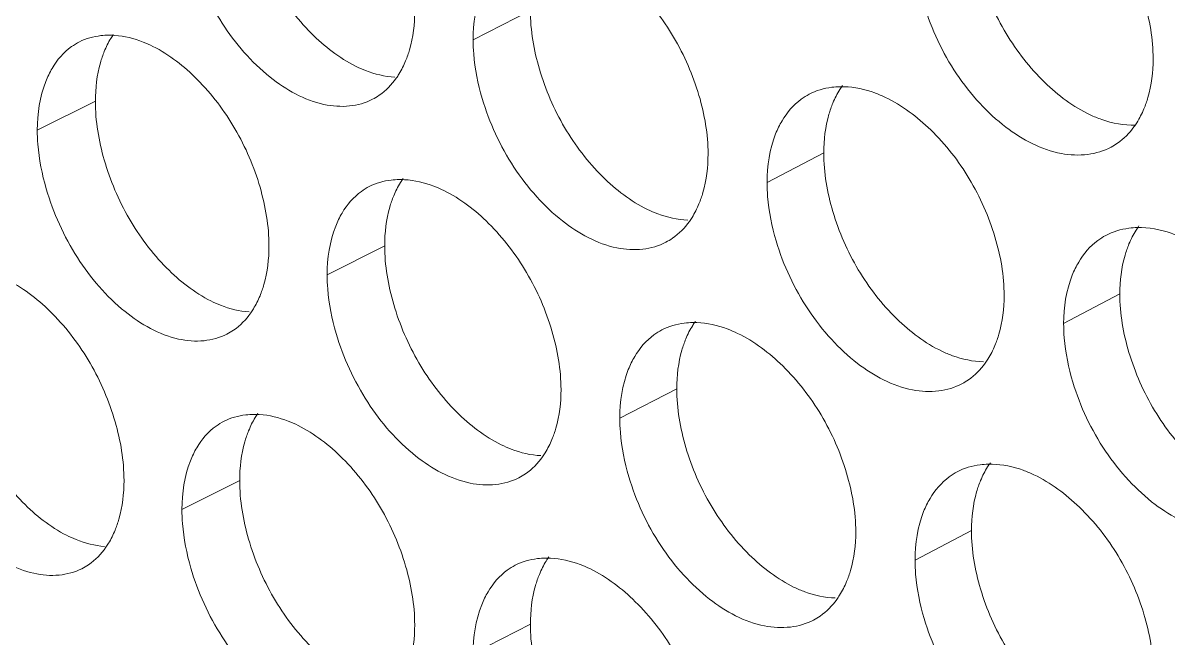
# Model space of a CAD drawing. Header units: millimetres. Extents: x 1177 to 4147, y 93 to 2194.
# Drawn here: x 2580.8 to 2595.5, y 752.71 to 760.61 of the extents above; entities that cross this region are included whole.
import ezdxf

# ---------------------------------------------------------------- set-up
doc = ezdxf.new("R2010")
doc.units = ezdxf.units.MM
doc.header["$LTSCALE"] = 0.1
doc.layers.get('0').update_dxf_attribs({"lineweight": 13})
doc.layers.add('标注', color=251, linetype='Continuous', lineweight=9)

# ---------------------------------------------------------------- blocks, each defined once
blk = doc.blocks.new('02')
for points, knots in [([(4627.348, 522.744), (4597.363, 531.299), (4553.55, 545.69), (4497.641, 568.487), (4458.71, 586.649), (4422.281, 606.068), (4388.51, 626.659), (4357.551, 648.334), (4338.416, 663.815), (4329.392, 671.722)], [0, 0, 0, 0, 0.278685, 0.411475, 0.539478, 0.662459, 0.780251, 0.892768, 1, 1, 1, 1]), ([(4626.906, 521.428), (4597.052, 529.945), (4553.424, 544.261), (4497.732, 566.923), (4458.929, 584.973), (4422.597, 604.269), (4388.892, 624.729), (4357.964, 646.263), (4338.829, 661.641), (4329.798, 669.496)], [0, 0, 0, 0, 0.278468, 0.411196, 0.539177, 0.662176, 0.780023, 0.892638, 1, 1, 1, 1]), ([(4628.518, 518.372), (4598.337, 526.935), (4554.235, 541.353), (4497.955, 564.22), (4458.766, 582.448), (4422.099, 601.945), (4388.114, 622.628), (4356.965, 644.402), (4337.717, 659.96), (4328.641, 667.907)], [0, 0, 0, 0, 0.278732, 0.411552, 0.539576, 0.662563, 0.780343, 0.892822, 1, 1, 1, 1]), ([(4328.202, 667.332), (4337.3, 659.316), (4356.601, 643.626), (4387.852, 621.677), (4421.956, 600.844), (4458.755, 581.215), (4498.091, 562.874), (4554.59, 539.876), (4598.873, 525.389), (4629.18, 516.79)], [0, 0, 0, 0, 0.107262, 0.219794, 0.337581, 0.460553, 0.588547, 0.721328, 1, 1, 1, 1])]:
    blk.add_open_spline(points, degree=3, knots=knots)
at = {"layer": '标注'}
for p, q in [((4465.295, 678.076), (4464.246, 677.54)), ((4457.319, 676.413), (4456.254, 675.884)), ((4470.674, 675.466), (4469.635, 674.925)), ((4462.624, 673.765), (4461.569, 673.232)), ((4476.103, 672.881), (4475.073, 672.336)), ((4467.979, 671.142), (4466.934, 670.604)), ((4459.965, 669.461), (4458.906, 668.93)), ((4473.382, 668.545), (4472.348, 668.002)), ((4465.295, 666.826), (4464.246, 666.29))]:
    blk.add_line(p, q, dxfattribs=at)
for centre, radius, start, end in [((4457.571, 676.165), 1.459, 85.9113, 90.3279), ((4471.001, 675.172), 1.508, 88.1658, 91.0012), ((4462.906, 673.499), 1.478, 86.8291, 90.6001), ((4468.29, 670.858), 1.498, 87.7255, 90.8684), ((4460.232, 669.204), 1.468, 86.3729, 90.4645), ((4473.723, 668.243), 1.518, 88.601, 91.1331), ((4465.592, 666.551), 1.488, 87.2799, 90.7347)]:
    blk.add_arc(centre, radius, start, end, dxfattribs=at)
for points, knots in [([(4476.714, 677.189), (4476.714, 677.551), (4476.581, 678.302), (4476.118, 679.345), (4475.425, 680.227), (4474.836, 680.67), (4474.527, 680.816)], [0, 0, 0, 0, 0.245829, 0.509477, 0.768016, 1, 1, 1, 1]), ([(4476.714, 677.189), (4476.714, 677.551), (4476.581, 678.302), (4476.118, 679.345), (4475.425, 680.227), (4474.836, 680.67), (4474.527, 680.816)], [0, 0, 0, 0, 0.245829, 0.509477, 0.768016, 1, 1, 1, 1]), ([(4459.965, 680.711), (4459.965, 680.348), (4460.094, 679.597), (4460.542, 678.548), (4461.214, 677.658), (4461.789, 677.205), (4462.091, 677.056)], [0, 0, 0, 0, 0.247033, 0.511643, 0.769894, 1, 1, 1, 1]), ([(4473.382, 679.795), (4473.382, 679.433), (4473.514, 678.682), (4473.973, 677.638), (4474.662, 676.755), (4475.249, 676.311), (4475.558, 676.165)], [0, 0, 0, 0, 0.246134, 0.50993, 0.768307, 1, 1, 1, 1]), ([(4473.382, 679.795), (4473.382, 679.433), (4473.514, 678.682), (4473.973, 677.638), (4474.662, 676.755), (4475.249, 676.311), (4475.558, 676.165)], [0, 0, 0, 0, 0.246134, 0.50993, 0.768307, 1, 1, 1, 1]), ([(4459.07, 679.104), (4459.198, 678.66), (4459.581, 677.825), (4460.418, 676.85), (4461.291, 676.35), (4461.971, 676.299), (4462.27, 676.382), (4462.4, 676.448)], [0, 0, 0, 0, 0.293762, 0.573619, 0.807925, 0.907583, 1, 1, 1, 1]), ([(4468.553, 675.446), (4468.553, 675.808), (4468.422, 676.56), (4467.966, 677.606), (4467.283, 678.491), (4466.701, 678.94), (4466.395, 679.089)], [0, 0, 0, 0, 0.246367, 0.510504, 0.768967, 1, 1, 1, 1]), ([(4464.519, 678.67), (4464.474, 678.593), (4464.304, 678.24), (4464.246, 677.841), (4464.246, 677.54)], [0, 0, 0, 0, 0.228624, 1, 1, 1, 1]), ([(4463.008, 677.153), (4463.036, 677.22), (4463.137, 677.514), (4463.174, 677.828), (4463.174, 678.066)], [0, 0, 0, 0, 0.233221, 1, 1, 1, 1]), ([(4465.295, 678.076), (4465.295, 677.713), (4465.425, 676.962), (4465.878, 675.915), (4466.556, 675.028), (4467.136, 674.579), (4467.441, 674.431)], [0, 0, 0, 0, 0.246671, 0.510955, 0.769257, 1, 1, 1, 1]), ([(4472.516, 678.179), (4472.649, 677.733), (4472.949, 677.092), (4473.515, 676.374), (4474.116, 675.814), (4474.81, 675.444), (4475.505, 675.41), (4475.81, 675.502), (4475.943, 675.572)], [0, 0, 0, 0, 0.291305, 0.434775, 0.570777, 0.805593, 0.906279, 1, 1, 1, 1]), ([(4472.516, 678.179), (4472.649, 677.733), (4472.949, 677.092), (4473.515, 676.374), (4474.116, 675.814), (4474.81, 675.444), (4475.505, 675.41), (4475.81, 675.502), (4475.943, 675.572)], [0, 0, 0, 0, 0.291305, 0.434775, 0.570777, 0.805593, 0.906279, 1, 1, 1, 1]), ([(4457.563, 677.624), (4457.516, 677.624), (4457.332, 677.613), (4457.149, 677.562), (4457.027, 677.502)], [0, 0, 0, 0, 0.258421, 1, 1, 1, 1]), ([(4457.648, 677.637), (4457.632, 677.613), (4457.568, 677.514), (4457.516, 677.407), (4457.482, 677.325)], [0, 0, 0, 0, 0.242569, 1, 1, 1, 1]), ([(4458.374, 677.418), (4458.316, 677.447), (4458.094, 677.547), (4457.853, 677.608), (4457.675, 677.62)], [0, 0, 0, 0, 0.266713, 1, 1, 1, 1]), ([(4457.027, 677.502), (4456.976, 677.476), (4456.774, 677.355), (4456.616, 677.169), (4456.526, 677.016)], [0, 0, 0, 0, 0.242512, 1, 1, 1, 1]), ([(4460.502, 673.76), (4460.502, 674.123), (4460.373, 674.875), (4459.923, 675.923), (4459.251, 676.813), (4458.677, 677.267), (4458.374, 677.418)], [0, 0, 0, 0, 0.246911, 0.511538, 0.769926, 1, 1, 1, 1]), ([(4464.246, 677.54), (4464.246, 677.453), (4464.261, 677.09), (4464.333, 676.73), (4464.411, 676.465)], [0, 0, 0, 0, 0.238632, 1, 1, 1, 1]), ([(4457.482, 677.325), (4457.455, 677.258), (4457.355, 676.964), (4457.319, 676.65), (4457.319, 676.413)], [0, 0, 0, 0, 0.232835, 1, 1, 1, 1]), ([(4476.545, 676.275), (4476.573, 676.342), (4476.676, 676.636), (4476.714, 676.95), (4476.714, 677.189)], [0, 0, 0, 0, 0.233967, 1, 1, 1, 1]), ([(4476.545, 676.275), (4476.573, 676.342), (4476.676, 676.636), (4476.714, 676.95), (4476.714, 677.189)], [0, 0, 0, 0, 0.233967, 1, 1, 1, 1]), ([(4456.526, 677.016), (4456.481, 676.939), (4456.312, 676.585), (4456.254, 676.186), (4456.254, 675.884)], [0, 0, 0, 0, 0.227885, 1, 1, 1, 1]), ([(4462.091, 677.056), (4462.151, 677.026), (4462.379, 676.925), (4462.626, 676.866), (4462.809, 676.855)], [0, 0, 0, 0, 0.2667, 1, 1, 1, 1]), ([(4462.837, 676.836), (4462.854, 676.86), (4462.92, 676.96), (4462.974, 677.069), (4463.008, 677.153)], [0, 0, 0, 0, 0.242697, 1, 1, 1, 1]), ([(4462.4, 676.448), (4462.443, 676.47), (4462.612, 676.569), (4462.752, 676.715), (4462.837, 676.836)], [0, 0, 0, 0, 0.244733, 1, 1, 1, 1]), ([(4470.974, 676.68), (4470.924, 676.679), (4470.728, 676.666), (4470.535, 676.609), (4470.407, 676.542)], [0, 0, 0, 0, 0.258483, 1, 1, 1, 1]), ([(4471.019, 676.704), (4471.002, 676.68), (4470.933, 676.577), (4470.877, 676.466), (4470.842, 676.38)], [0, 0, 0, 0, 0.242868, 1, 1, 1, 1]), ([(4471.804, 676.484), (4471.742, 676.514), (4471.501, 676.616), (4471.24, 676.674), (4471.049, 676.68)], [0, 0, 0, 0, 0.266802, 1, 1, 1, 1]), ([(4457.319, 676.413), (4457.319, 676.05), (4457.447, 675.298), (4457.893, 674.249), (4458.561, 673.358), (4459.134, 672.903), (4459.435, 672.752)], [0, 0, 0, 0, 0.247215, 0.511988, 0.770214, 1, 1, 1, 1]), ([(4464.411, 676.465), (4464.542, 676.02), (4464.836, 675.38), (4465.392, 674.659), (4465.981, 674.097), (4466.662, 673.719), (4467.348, 673.674), (4467.649, 673.761), (4467.78, 673.828)], [0, 0, 0, 0, 0.292621, 0.4365, 0.572692, 0.807081, 0.907102, 1, 1, 1, 1]), ([(4470.407, 676.542), (4470.356, 676.515), (4470.157, 676.392), (4470, 676.207), (4469.91, 676.055)], [0, 0, 0, 0, 0.24332, 1, 1, 1, 1]), ([(4470.842, 676.38), (4470.814, 676.313), (4470.712, 676.018), (4470.674, 675.704), (4470.674, 675.466)], [0, 0, 0, 0, 0.233581, 1, 1, 1, 1]), ([(4473.982, 672.851), (4473.982, 673.214), (4473.849, 673.965), (4473.388, 675.009), (4472.699, 675.892), (4472.112, 676.337), (4471.804, 676.484)], [0, 0, 0, 0, 0.246007, 0.509819, 0.768332, 1, 1, 1, 1]), ([(4475.558, 676.165), (4475.627, 676.133), (4475.891, 676.023), (4476.181, 675.968), (4476.39, 675.973)], [0, 0, 0, 0, 0.268088, 1, 1, 1, 1]), ([(4475.558, 676.165), (4475.627, 676.133), (4475.891, 676.023), (4476.181, 675.968), (4476.39, 675.973)], [0, 0, 0, 0, 0.268088, 1, 1, 1, 1]), ([(4476.362, 675.944), (4476.38, 675.969), (4476.451, 676.073), (4476.508, 676.186), (4476.545, 676.275)], [0, 0, 0, 0, 0.243017, 1, 1, 1, 1]), ([(4476.362, 675.944), (4476.38, 675.969), (4476.451, 676.073), (4476.508, 676.186), (4476.545, 676.275)], [0, 0, 0, 0, 0.243017, 1, 1, 1, 1]), ([(4469.91, 676.055), (4469.864, 675.978), (4469.694, 675.625), (4469.635, 675.226), (4469.635, 674.925)], [0, 0, 0, 0, 0.229116, 1, 1, 1, 1]), ([(4475.943, 675.572), (4475.983, 675.594), (4476.144, 675.692), (4476.279, 675.829), (4476.362, 675.944)], [0, 0, 0, 0, 0.245619, 1, 1, 1, 1]), ([(4475.943, 675.572), (4475.983, 675.594), (4476.144, 675.692), (4476.279, 675.829), (4476.362, 675.944)], [0, 0, 0, 0, 0.245619, 1, 1, 1, 1]), ([(4456.254, 675.884), (4456.254, 675.798), (4456.27, 675.434), (4456.341, 675.074), (4456.418, 674.808)], [0, 0, 0, 0, 0.238534, 1, 1, 1, 1]), ([(4468.386, 674.533), (4468.414, 674.6), (4468.516, 674.894), (4468.553, 675.208), (4468.553, 675.446)], [0, 0, 0, 0, 0.233519, 1, 1, 1, 1]), ([(4470.674, 675.466), (4470.674, 675.103), (4470.806, 674.352), (4471.263, 673.307), (4471.948, 672.423), (4472.533, 671.977), (4472.84, 671.831)], [0, 0, 0, 0, 0.246312, 0.510271, 0.768623, 1, 1, 1, 1]), ([(4462.89, 674.977), (4462.842, 674.977), (4462.653, 674.966), (4462.467, 674.912), (4462.342, 674.849)], [0, 0, 0, 0, 0.258444, 1, 1, 1, 1]), ([(4462.96, 674.995), (4462.943, 674.971), (4462.877, 674.87), (4462.823, 674.762), (4462.789, 674.678)], [0, 0, 0, 0, 0.242682, 1, 1, 1, 1]), ([(4463.709, 674.776), (4463.649, 674.805), (4463.42, 674.906), (4463.171, 674.965), (4462.988, 674.975)], [0, 0, 0, 0, 0.266759, 1, 1, 1, 1]), ([(4469.635, 674.925), (4469.635, 674.838), (4469.651, 674.475), (4469.724, 674.116), (4469.802, 673.851)], [0, 0, 0, 0, 0.238699, 1, 1, 1, 1]), ([(4456.418, 674.808), (4456.546, 674.365), (4456.925, 673.53), (4457.757, 672.553), (4458.624, 672.051), (4459.301, 671.996), (4459.599, 672.077), (4459.729, 672.142)], [0, 0, 0, 0, 0.294207, 0.574275, 0.808437, 0.907868, 1, 1, 1, 1]), ([(4462.342, 674.849), (4462.291, 674.823), (4462.09, 674.701), (4461.932, 674.516), (4461.842, 674.363)], [0, 0, 0, 0, 0.242847, 1, 1, 1, 1]), ([(4462.789, 674.678), (4462.761, 674.611), (4462.661, 674.317), (4462.624, 674.003), (4462.624, 673.765)], [0, 0, 0, 0, 0.233133, 1, 1, 1, 1]), ([(4465.857, 671.128), (4465.857, 671.49), (4465.726, 672.242), (4465.272, 673.288), (4464.593, 674.176), (4464.014, 674.626), (4463.709, 674.776)], [0, 0, 0, 0, 0.246547, 0.510848, 0.769286, 1, 1, 1, 1]), ([(4468.21, 674.21), (4468.227, 674.234), (4468.295, 674.337), (4468.351, 674.447), (4468.386, 674.533)], [0, 0, 0, 0, 0.242819, 1, 1, 1, 1]), ([(4461.842, 674.363), (4461.797, 674.286), (4461.628, 673.932), (4461.569, 673.533), (4461.569, 673.232)], [0, 0, 0, 0, 0.228378, 1, 1, 1, 1]), ([(4467.441, 674.431), (4467.503, 674.401), (4467.738, 674.299), (4467.993, 674.241), (4468.181, 674.233)], [0, 0, 0, 0, 0.26673, 1, 1, 1, 1]), ([(4467.78, 673.828), (4467.822, 673.85), (4467.988, 673.949), (4468.126, 674.091), (4468.21, 674.21)], [0, 0, 0, 0, 0.245104, 1, 1, 1, 1]), ([(4476.424, 674.097), (4476.373, 674.096), (4476.173, 674.081), (4475.975, 674.022), (4475.844, 673.952)], [0, 0, 0, 0, 0.258513, 1, 1, 1, 1]), ([(4476.453, 674.126), (4476.435, 674.101), (4476.365, 673.997), (4476.308, 673.884), (4476.271, 673.796)], [0, 0, 0, 0, 0.243002, 1, 1, 1, 1]), ([(4477.262, 673.905), (4477.192, 673.938), (4476.926, 674.047), (4476.635, 674.102), (4476.424, 674.097)], [0, 0, 0, 0, 0.268167, 1, 1, 1, 1]), ([(4469.802, 673.851), (4469.934, 673.406), (4470.232, 672.765), (4470.795, 672.046), (4471.392, 671.485), (4472.082, 671.112), (4472.774, 671.075), (4473.078, 671.165), (4473.209, 671.234)], [0, 0, 0, 0, 0.291742, 0.435347, 0.571412, 0.806086, 0.906551, 1, 1, 1, 1]), ([(4475.844, 673.952), (4475.794, 673.925), (4475.595, 673.801), (4475.439, 673.616), (4475.349, 673.464)], [0, 0, 0, 0, 0.243618, 1, 1, 1, 1]), ([(4460.338, 672.848), (4460.365, 672.915), (4460.466, 673.209), (4460.502, 673.522), (4460.502, 673.76)], [0, 0, 0, 0, 0.233071, 1, 1, 1, 1]), ([(4462.624, 673.765), (4462.624, 673.402), (4462.754, 672.651), (4463.204, 671.603), (4463.879, 670.715), (4464.456, 670.264), (4464.76, 670.115)], [0, 0, 0, 0, 0.246852, 0.511298, 0.769575, 1, 1, 1, 1]), ([(4476.271, 673.796), (4476.243, 673.729), (4476.14, 673.435), (4476.103, 673.12), (4476.103, 672.881)], [0, 0, 0, 0, 0.233879, 1, 1, 1, 1]), ([(4475.349, 673.464), (4475.303, 673.387), (4475.133, 673.035), (4475.073, 672.636), (4475.073, 672.336)], [0, 0, 0, 0, 0.229607, 1, 1, 1, 1]), ([(4461.569, 673.232), (4461.569, 673.145), (4461.585, 672.782), (4461.657, 672.422), (4461.734, 672.157)], [0, 0, 0, 0, 0.238599, 1, 1, 1, 1]), ([(4457.844, 669.461), (4457.844, 669.824), (4457.715, 670.575), (4457.268, 671.625), (4456.598, 672.516), (4456.027, 672.972), (4455.726, 673.124)], [0, 0, 0, 0, 0.247093, 0.511885, 0.770247, 1, 1, 1, 1]), ([(4460.169, 672.533), (4460.185, 672.557), (4460.25, 672.657), (4460.304, 672.765), (4460.338, 672.848)], [0, 0, 0, 0, 0.24264, 1, 1, 1, 1]), ([(4473.813, 671.938), (4473.841, 672.005), (4473.944, 672.299), (4473.982, 672.613), (4473.982, 672.851)], [0, 0, 0, 0, 0.233818, 1, 1, 1, 1]), ([(4476.103, 672.881), (4476.103, 672.519), (4476.235, 671.768), (4476.696, 670.725), (4477.388, 669.844), (4477.978, 669.401), (4478.287, 669.256)], [0, 0, 0, 0, 0.245956, 0.50959, 0.767992, 1, 1, 1, 1]), ([(4459.435, 672.752), (4459.494, 672.723), (4459.718, 672.623), (4459.961, 672.563), (4460.141, 672.551)], [0, 0, 0, 0, 0.266679, 1, 1, 1, 1]), ([(4459.729, 672.142), (4459.772, 672.164), (4459.942, 672.264), (4460.083, 672.411), (4460.169, 672.533)], [0, 0, 0, 0, 0.244538, 1, 1, 1, 1]), ([(4468.32, 672.378), (4468.303, 672.354), (4468.236, 672.252), (4468.18, 672.142), (4468.145, 672.056)], [0, 0, 0, 0, 0.242804, 1, 1, 1, 1]), ([(4461.734, 672.157), (4461.864, 671.712), (4462.249, 670.877), (4463.091, 669.902), (4463.97, 669.406), (4464.653, 669.359), (4464.954, 669.443), (4465.084, 669.51)], [0, 0, 0, 0, 0.293319, 0.572966, 0.807416, 0.907301, 1, 1, 1, 1]), ([(4467.706, 672.221), (4467.656, 672.195), (4467.456, 672.072), (4467.298, 671.887), (4467.208, 671.734)], [0, 0, 0, 0, 0.243166, 1, 1, 1, 1]), ([(4468.267, 672.356), (4468.217, 672.356), (4468.024, 672.343), (4467.834, 672.287), (4467.706, 672.221)], [0, 0, 0, 0, 0.258469, 1, 1, 1, 1]), ([(4469.094, 672.158), (4469.032, 672.188), (4468.795, 672.29), (4468.538, 672.348), (4468.349, 672.355)], [0, 0, 0, 0, 0.266791, 1, 1, 1, 1]), ([(4471.261, 668.52), (4471.261, 668.883), (4471.129, 669.634), (4470.671, 670.679), (4469.985, 671.563), (4469.401, 672.011), (4469.094, 672.158)], [0, 0, 0, 0, 0.246187, 0.510161, 0.768649, 1, 1, 1, 1]), ([(4475.073, 672.336), (4475.073, 672.249), (4475.089, 671.886), (4475.163, 671.527), (4475.242, 671.263)], [0, 0, 0, 0, 0.238766, 1, 1, 1, 1]), ([(4454.685, 672.121), (4454.685, 671.758), (4454.813, 671.006), (4455.256, 669.956), (4455.921, 669.064), (4456.491, 668.607), (4456.791, 668.456)], [0, 0, 0, 0, 0.247397, 0.512334, 0.770535, 1, 1, 1, 1]), ([(4468.145, 672.056), (4468.117, 671.989), (4468.016, 671.695), (4467.979, 671.381), (4467.979, 671.142)], [0, 0, 0, 0, 0.233432, 1, 1, 1, 1]), ([(4467.208, 671.734), (4467.163, 671.657), (4466.993, 671.304), (4466.934, 670.905), (4466.934, 670.604)], [0, 0, 0, 0, 0.22887, 1, 1, 1, 1]), ([(4472.84, 671.831), (4472.903, 671.8), (4473.146, 671.698), (4473.409, 671.641), (4473.602, 671.636)], [0, 0, 0, 0, 0.266746, 1, 1, 1, 1]), ([(4473.633, 671.61), (4473.65, 671.634), (4473.72, 671.738), (4473.777, 671.85), (4473.813, 671.938)], [0, 0, 0, 0, 0.242949, 1, 1, 1, 1]), ([(4473.209, 671.234), (4473.251, 671.256), (4473.413, 671.354), (4473.549, 671.494), (4473.633, 671.61)], [0, 0, 0, 0, 0.245453, 1, 1, 1, 1]), ([(4465.691, 670.215), (4465.719, 670.282), (4465.82, 670.576), (4465.857, 670.89), (4465.857, 671.128)], [0, 0, 0, 0, 0.23337, 1, 1, 1, 1]), ([(4467.979, 671.142), (4467.979, 670.78), (4468.109, 670.029), (4468.564, 668.983), (4469.246, 668.097), (4469.828, 667.65), (4470.134, 667.502)], [0, 0, 0, 0, 0.246491, 0.510612, 0.768939, 1, 1, 1, 1]), ([(4475.242, 671.263), (4475.375, 670.816), (4475.677, 670.175), (4476.248, 669.458), (4476.852, 668.899), (4477.551, 668.532), (4478.249, 668.501), (4478.555, 668.595), (4478.688, 668.666)], [0, 0, 0, 0, 0.290871, 0.434206, 0.570147, 0.805105, 0.906009, 1, 1, 1, 1]), ([(4460.298, 670.688), (4460.281, 670.664), (4460.216, 670.564), (4460.163, 670.457), (4460.129, 670.373)], [0, 0, 0, 0, 0.242625, 1, 1, 1, 1]), ([(4453.778, 670.519), (4453.905, 670.075), (4454.28, 669.242), (4455.002, 668.393), (4455.671, 667.931), (4456.166, 667.74), (4456.644, 667.699), (4456.941, 667.779), (4457.07, 667.843)], [0, 0, 0, 0, 0.294183, 0.574014, 0.698487, 0.809259, 0.908301, 1, 1, 1, 1]), ([(4459.679, 670.547), (4459.628, 670.522), (4459.426, 670.4), (4459.268, 670.214), (4459.178, 670.061)], [0, 0, 0, 0, 0.242682, 1, 1, 1, 1]), ([(4460.221, 670.673), (4460.172, 670.672), (4459.986, 670.661), (4459.802, 670.609), (4459.679, 670.547)], [0, 0, 0, 0, 0.258432, 1, 1, 1, 1]), ([(4461.036, 670.469), (4460.977, 670.498), (4460.751, 670.598), (4460.506, 670.658), (4460.325, 670.67)], [0, 0, 0, 0, 0.266738, 1, 1, 1, 1]), ([(4466.934, 670.604), (4466.934, 670.518), (4466.95, 670.155), (4467.022, 669.795), (4467.1, 669.53)], [0, 0, 0, 0, 0.238665, 1, 1, 1, 1]), ([(4460.129, 670.373), (4460.102, 670.306), (4460.002, 670.012), (4459.965, 669.699), (4459.965, 669.461)], [0, 0, 0, 0, 0.232984, 1, 1, 1, 1]), ([(4463.174, 666.816), (4463.174, 667.178), (4463.043, 667.93), (4462.592, 668.978), (4461.916, 669.866), (4461.339, 670.319), (4461.036, 670.469)], [0, 0, 0, 0, 0.246729, 0.511193, 0.769606, 1, 1, 1, 1]), ([(4459.178, 670.061), (4459.133, 669.984), (4458.964, 669.631), (4458.906, 669.231), (4458.906, 668.93)], [0, 0, 0, 0, 0.228131, 1, 1, 1, 1]), ([(4464.76, 670.115), (4464.821, 670.085), (4465.052, 669.984), (4465.304, 669.925), (4465.489, 669.916)], [0, 0, 0, 0, 0.266716, 1, 1, 1, 1]), ([(4465.517, 669.895), (4465.534, 669.919), (4465.601, 670.02), (4465.656, 670.13), (4465.691, 670.215)], [0, 0, 0, 0, 0.242757, 1, 1, 1, 1]), ([(4465.084, 669.51), (4465.126, 669.532), (4465.294, 669.631), (4465.433, 669.775), (4465.517, 669.895)], [0, 0, 0, 0, 0.244921, 1, 1, 1, 1]), ([(4473.693, 669.76), (4473.642, 669.759), (4473.444, 669.745), (4473.249, 669.687), (4473.119, 669.619)], [0, 0, 0, 0, 0.258498, 1, 1, 1, 1]), ([(4473.73, 669.787), (4473.712, 669.762), (4473.643, 669.659), (4473.586, 669.547), (4473.55, 669.46)], [0, 0, 0, 0, 0.242934, 1, 1, 1, 1]), ([(4474.527, 669.566), (4474.463, 669.597), (4474.219, 669.699), (4473.954, 669.756), (4473.76, 669.76)], [0, 0, 0, 0, 0.266809, 1, 1, 1, 1]), ([(4457.68, 668.549), (4457.707, 668.616), (4457.807, 668.91), (4457.844, 669.223), (4457.844, 669.461)], [0, 0, 0, 0, 0.232922, 1, 1, 1, 1]), ([(4459.965, 669.461), (4459.965, 669.098), (4460.094, 668.347), (4460.542, 667.298), (4461.214, 666.408), (4461.789, 665.955), (4462.091, 665.806)], [0, 0, 0, 0, 0.247033, 0.511643, 0.769894, 1, 1, 1, 1]), ([(4467.1, 669.53), (4467.232, 669.085), (4467.528, 668.444), (4468.087, 667.724), (4468.68, 667.163), (4469.366, 666.787), (4470.055, 666.747), (4470.357, 666.835), (4470.489, 666.903)], [0, 0, 0, 0, 0.29218, 0.435922, 0.57205, 0.806581, 0.906826, 1, 1, 1, 1]), ([(4473.119, 669.619), (4473.069, 669.592), (4472.87, 669.468), (4472.713, 669.283), (4472.623, 669.131)], [0, 0, 0, 0, 0.243471, 1, 1, 1, 1]), ([(4473.55, 669.46), (4473.522, 669.393), (4473.42, 669.098), (4473.382, 668.784), (4473.382, 668.545)], [0, 0, 0, 0, 0.23373, 1, 1, 1, 1]), ([(4476.714, 665.939), (4476.714, 666.301), (4476.581, 667.052), (4476.118, 668.095), (4475.425, 668.977), (4474.836, 669.42), (4474.527, 669.566)], [0, 0, 0, 0, 0.245829, 0.509477, 0.768016, 1, 1, 1, 1]), ([(4472.623, 669.131), (4472.578, 669.054), (4472.407, 668.702), (4472.348, 668.303), (4472.348, 668.002)], [0, 0, 0, 0, 0.229361, 1, 1, 1, 1]), ([(4458.906, 668.93), (4458.906, 668.843), (4458.921, 668.48), (4458.993, 668.12), (4459.07, 667.854)], [0, 0, 0, 0, 0.238567, 1, 1, 1, 1]), ([(4456.791, 668.456), (4456.849, 668.427), (4457.069, 668.327), (4457.309, 668.266), (4457.486, 668.253)], [0, 0, 0, 0, 0.266655, 1, 1, 1, 1]), ([(4457.513, 668.237), (4457.529, 668.26), (4457.594, 668.36), (4457.646, 668.466), (4457.68, 668.549)], [0, 0, 0, 0, 0.242584, 1, 1, 1, 1]), ([(4471.094, 667.607), (4471.122, 667.674), (4471.224, 667.968), (4471.261, 668.282), (4471.261, 668.52)], [0, 0, 0, 0, 0.233669, 1, 1, 1, 1]), ([(4473.382, 668.545), (4473.382, 668.183), (4473.514, 667.432), (4473.973, 666.388), (4474.662, 665.505), (4475.249, 665.061), (4475.558, 664.915)], [0, 0, 0, 0, 0.246134, 0.50993, 0.768307, 1, 1, 1, 1]), ([(4457.07, 667.843), (4457.113, 667.865), (4457.286, 667.965), (4457.428, 668.113), (4457.513, 668.237)], [0, 0, 0, 0, 0.244338, 1, 1, 1, 1]), ([(4465.573, 668.039), (4465.523, 668.038), (4465.333, 668.026), (4465.144, 667.971), (4465.018, 667.907)], [0, 0, 0, 0, 0.258456, 1, 1, 1, 1]), ([(4465.634, 668.059), (4465.617, 668.034), (4465.55, 667.933), (4465.496, 667.824), (4465.461, 667.739)], [0, 0, 0, 0, 0.242742, 1, 1, 1, 1]), ([(4466.395, 667.839), (4466.334, 667.869), (4466.101, 667.97), (4465.849, 668.028), (4465.662, 668.037)], [0, 0, 0, 0, 0.266777, 1, 1, 1, 1]), ([(4472.348, 668.002), (4472.348, 667.915), (4472.364, 667.553), (4472.437, 667.193), (4472.516, 666.929)], [0, 0, 0, 0, 0.238732, 1, 1, 1, 1]), ([(4459.07, 667.854), (4459.198, 667.41), (4459.581, 666.575), (4460.418, 665.6), (4461.291, 665.1), (4461.971, 665.049), (4462.27, 665.132), (4462.4, 665.198)], [0, 0, 0, 0, 0.293762, 0.573619, 0.807925, 0.907583, 1, 1, 1, 1]), ([(4465.018, 667.907), (4464.967, 667.881), (4464.767, 667.759), (4464.609, 667.573), (4464.519, 667.42)], [0, 0, 0, 0, 0.243008, 1, 1, 1, 1]), ([(4468.553, 664.196), (4468.553, 664.558), (4468.422, 665.31), (4467.966, 666.356), (4467.283, 667.241), (4466.701, 667.69), (4466.395, 667.839)], [0, 0, 0, 0, 0.246367, 0.510504, 0.768967, 1, 1, 1, 1]), ([(4465.461, 667.739), (4465.433, 667.672), (4465.332, 667.378), (4465.295, 667.064), (4465.295, 666.826)], [0, 0, 0, 0, 0.233282, 1, 1, 1, 1]), ([(4470.915, 667.282), (4470.933, 667.306), (4471.002, 667.409), (4471.058, 667.52), (4471.094, 667.607)], [0, 0, 0, 0, 0.242883, 1, 1, 1, 1]), ([(4464.519, 667.42), (4464.474, 667.343), (4464.304, 666.99), (4464.246, 666.591), (4464.246, 666.29)], [0, 0, 0, 0, 0.228624, 1, 1, 1, 1]), ([(4470.134, 667.502), (4470.197, 667.472), (4470.436, 667.37), (4470.695, 667.313), (4470.886, 667.307)], [0, 0, 0, 0, 0.266739, 1, 1, 1, 1]), ([(4470.489, 666.903), (4470.53, 666.925), (4470.694, 667.024), (4470.831, 667.164), (4470.915, 667.282)], [0, 0, 0, 0, 0.245281, 1, 1, 1, 1]), ([(4472.516, 666.929), (4472.649, 666.483), (4472.949, 665.842), (4473.515, 665.124), (4474.116, 664.564), (4474.81, 664.194), (4475.505, 664.16), (4475.81, 664.252), (4475.943, 664.322)], [0, 0, 0, 0, 0.291305, 0.434775, 0.570777, 0.805593, 0.906279, 1, 1, 1, 1]), ([(4463.008, 665.903), (4463.036, 665.97), (4463.137, 666.264), (4463.174, 666.578), (4463.174, 666.816)], [0, 0, 0, 0, 0.233221, 1, 1, 1, 1]), ([(4465.295, 666.826), (4465.295, 666.463), (4465.425, 665.712), (4465.878, 664.665), (4466.556, 663.778), (4467.136, 663.329), (4467.441, 663.181)], [0, 0, 0, 0, 0.246671, 0.510955, 0.769257, 1, 1, 1, 1])]:
    blk.add_open_spline(points, degree=3, knots=knots, dxfattribs=at)

msp = doc.modelspace()

# ---------------------------------------------------------------- block references
at = {"xscale": 0.7, "yscale": 0.7, "zscale": 0.7}
msp.add_blockref('02', (-538.391, 286.112), dxfattribs=at)

doc.saveas('drawing.dxf')
